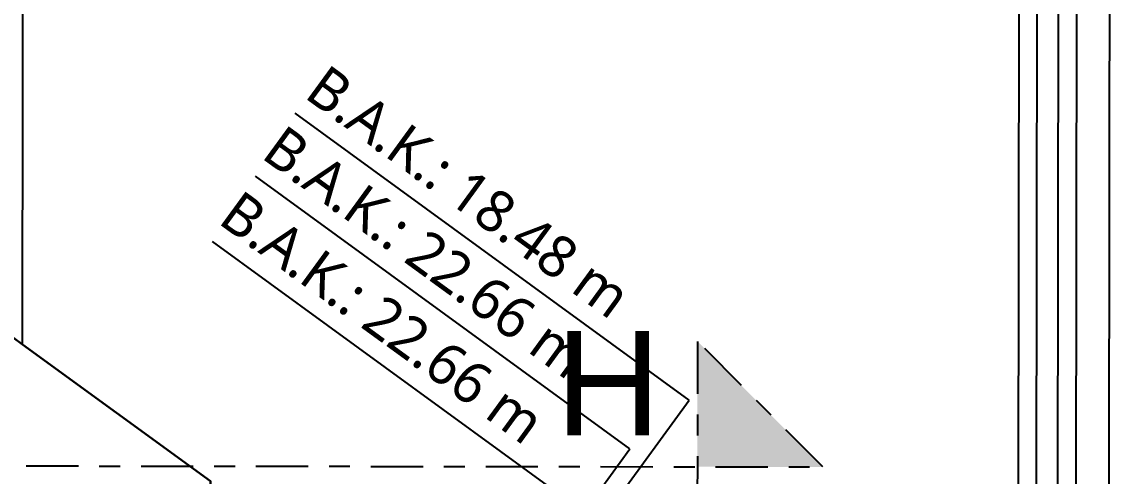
# Model space of a CAD drawing. Header units: millimetres. Extents: x 400382 to 401500, y 4543975 to 4544133.
# Drawn here: x 400853.44 to 400858.63, y 4544071.93 to 4544074.11 of the extents above; entities that cross this region are included whole.
import ezdxf

# ---------------------------------------------------------------- set-up
doc = ezdxf.new("R2010")
doc.units = ezdxf.units.MM
doc.linetypes.add('ACAD_ISO05W100', pattern=[33, 24, -3, 0, -3, 0, -3])
doc.linetypes.add('CENTER', pattern=[2, 1.25, -0.25, 0.25, -0.25])
for name, color, linetype in [('iderzi_PROTA', 3, 'Continuous'), ('kesit tarama prota', 252, 'Continuous'), ('kiriş prota', 6, 'Continuous'), ('kolon tarama prota', 252, 'Continuous'), ('merdiven prota', 2, 'Continuous'), ('skesit prota', 7, 'Continuous'), ('tkesit prota', 7, 'Continuous')]:
    doc.layers.add(name, color=color, linetype=linetype)
doc.styles.add('Arial', font='Arial.ttf')
doc.styles.add('Segoe UI Light_1', font='', dxfattribs={"height": 200})
doc.styles.get('Segoe UI Light_1').set_extended_font_data('Segoe UI Light')

# ---------------------------------------------------------------- blocks, each defined once
blk = doc.blocks.new('17.60 mekanik')
at = {"layer": 'kolon tarama prota'}
for p, q in [((144892.02, 62434.13), (144892.02, 61524.06)), ((144900.91, 61524.06), (144900.91, 62434.13)), ((144873.13, 62415.24), (144873.13, 61539.06)), ((144882.02, 61539.06), (144882.02, 62415.24)), ((144715.6, 61619.17), (144526.89, 61756.28)), ((144687.31, 61595.84), (144508.01, 61726.11)), ((144653.09, 61574.41), (144487.39, 61694.8)), ((144676.09, 61564.79), (144715.6, 61619.17)), ((144640.54, 61531.46), (144687.31, 61595.84))]:
    blk.add_line(p, q, dxfattribs=at)
at = {"layer": 'kolon tarama prota', "char_height": 20, "attachment_point": 1, "rotation": 324, "line_spacing_factor": 1.142579, "style": 'Segoe UI Light_1'}
for s, insert, width in [('B.A.K.: 18.48 m', (144542.3, 61780.42), 208.1295), ('B.A.K.: 22.66 m', (144521.73, 61751.49), 213.1568), ('B.A.K.: 22.66 m', (144501.11, 61720.17), 213.1568)]:
    blk.add_mtext(s, dxfattribs=dict(at, insert=insert, width=width))

msp = doc.modelspace()

# ---------------------------------------------------------------- hatches: boundary and pattern name
at = {"layer": 'kesit tarama prota'}
h = msp.add_hatch(color=256, dxfattribs=at)
h.dxf.hatch_style = 1
h.paths.add_polyline_path([(400856.6709, 4544072.5788), (400857.2702, 4544071.9781), (400856.6702, 4544071.9788)])

# ---------------------------------------------------------------- linework, layer by layer
at = {"layer": 'iderzi_PROTA', "linetype": 'ACAD_ISO05W100', "lineweight": 30, "ltscale": 2}
msp.add_lwpolyline([(400842.6053, 4544076.7371), (400847.345, 4544076.7312), (400847.3438, 4544075.6993), (400849.1395, 4544075.697), (400849.8533, 4544075.1771), (400852.8784, 4544072.974), (400853.1592, 4544072.7695), (400853.4401, 4544072.565), (400854.339, 4544071.9103), (400854.3374, 4544070.6047), (400856.1343, 4544070.6025), (400857.55, 4544069.571), (400858.1663, 4544069.1223), (400858.6354, 4544068.7803), (400860.0808, 4544067.7271), (400860.0776, 4544065.1653)], dxfattribs=at)
at = {"layer": 'kiriş prota'}
for points in [[(400853.4642, 4544091.8735), (400858.6642, 4544091.867), (400858.6376, 4544070.5994), (400857.5516, 4544070.6007), (400856.1343, 4544070.6025), (400854.3374, 4544070.6047), (400854.339, 4544071.9103), (400853.4401, 4544072.5651), (400853.4642, 4544091.8735)], [(400860.0801, 4544066.9652), (400860.0816, 4544067.7271), (400856.1343, 4544070.6025), (400854.3374, 4544070.6047), (400854.339, 4544071.9103), (400849.1395, 4544075.697), (400847.3438, 4544075.6993), (400847.345, 4544076.7315), (400845.0553, 4544076.7344)]]:
    msp.add_lwpolyline(points, dxfattribs=at)
at = {"layer": 'skesit prota', "linetype": 'CENTER', "ltscale": 0.2}
for p, q in [((400856.6709, 4544072.5788), (400856.6698, 4544071.6788)), ((400857.2702, 4544071.9781), (400856.6709, 4544072.5788))]:
    msp.add_line(p, q, dxfattribs=at)
msp.add_lwpolyline([(400779.7573, 4544072.0749), (400857.2702, 4544071.9781)], dxfattribs=at)

# ---------------------------------------------------------------- block references
at = {"layer": 'merdiven prota', "xscale": 0.01, "yscale": 0.01, "zscale": 0.01, "rotation": 359.9284577011093}
msp.add_blockref('17.60 mekanik', (399408.7062, 4543457.9141), dxfattribs=at)

# ---------------------------------------------------------------- texts
at = {"layer": 'tkesit prota', "style": 'Arial'}
msp.add_text('H', height=0.5, rotation=359.9285, dxfattribs=at).set_placement((400855.9905, 4544072.1297))

doc.saveas('drawing.dxf')
